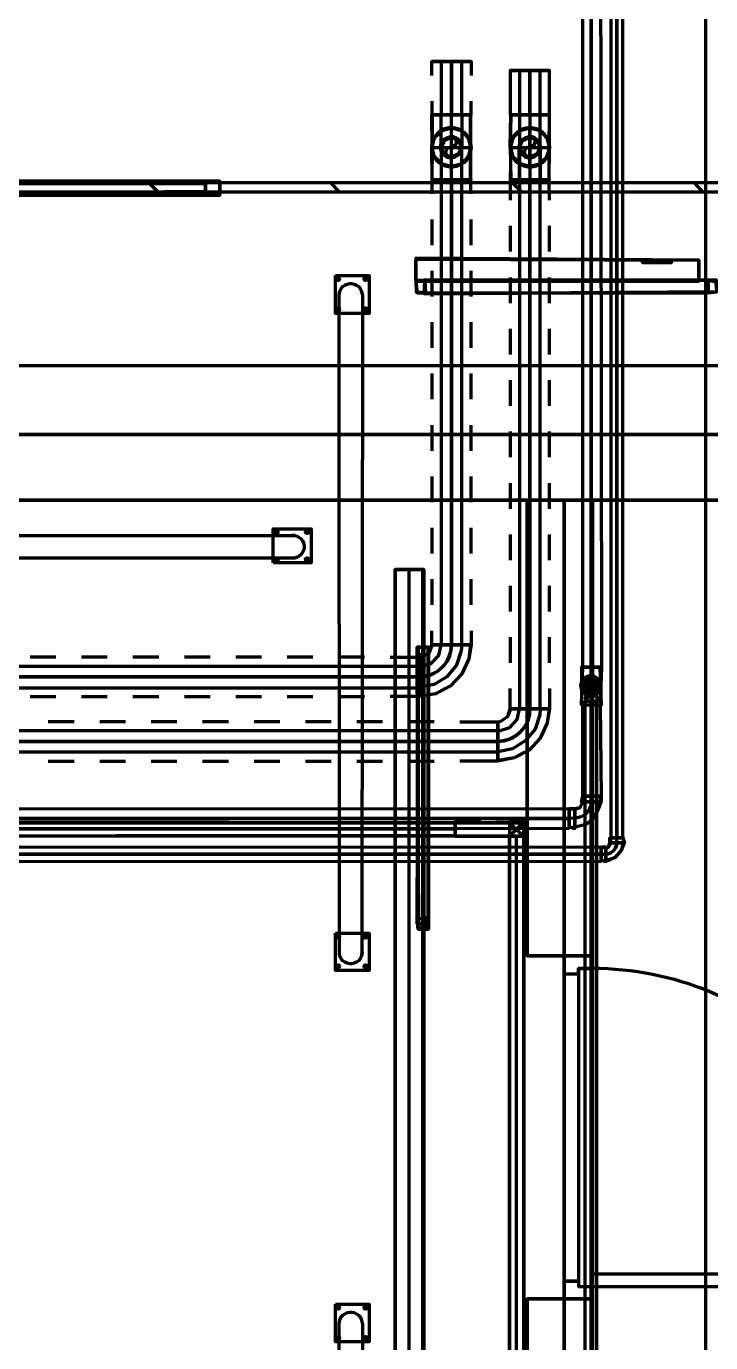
# Model space of a CAD drawing. Extents: x 0 to 1153, y 0 to 816.
# Drawn here: x 851.59 to 867.08, y 612.53 to 642.34 of the extents above; entities that cross this region are included whole.
import ezdxf

# ---------------------------------------------------------------- set-up
doc = ezdxf.new("R2010")
doc.units = 0
doc.header["$MEASUREMENT"] = 0
for name, color, linetype in [('Arch', 7, 'Continuous'), ('Hatch', 7, 'Continuous'), ('PIPE', 7, 'Continuous')]:
    doc.layers.add(name, color=color, linetype=linetype)

msp = doc.modelspace()

# ---------------------------------------------------------------- linework, layer by layer
at = {"layer": 'Arch', "color": 11, "linetype": 'Continuous', "lineweight": 211}
for p, q in [((866.966, 361.77), (866.966, 717.391)), ((854.562, 638.588), (854.361, 638.789)), ((858.679, 638.588), (858.478, 638.789)), ((862.796, 638.588), (862.595, 638.789)), ((866.902, 638.588), (866.712, 638.789)), ((917.988, 634.651), (110.871, 634.651))]:
    msp.add_line(p, q, dxfattribs=at)
for points in [[(830.104, 638.831), (855.969, 638.831), (830.104, 638.831), (830.104, 638.514), (855.969, 638.514), (855.969, 638.831), (855.969, 638.514), (830.104, 638.514)], [(830.421, 638.831), (830.421, 638.514), (855.641, 638.514), (855.641, 638.831)], [(870.49, 638.588), (870.49, 383.254), (870.68, 383.254), (870.68, 638.789), (870.49, 638.789), (916.982, 638.789), (870.49, 638.789), (870.49, 584.528), (916.982, 584.528), (870.49, 584.528), (870.49, 638.789), (681.905, 638.789), (681.905, 638.588)], [(858.584, 636.693), (859.345, 636.693), (859.345, 635.836), (858.584, 635.836)], [(858.668, 636.246), (858.673, 636.302), (858.688, 636.354), (858.715, 636.402), (858.751, 636.444), (858.795, 636.477), (858.846, 636.5), (858.9, 636.512), (858.955, 636.512), (859.009, 636.5), (859.059, 636.477), (859.104, 636.444), (859.14, 636.402), (859.167, 636.354), (859.182, 636.302), (859.187, 636.26), (859.197, 636.259), (859.182, 621.316), (859.167, 621.263), (859.14, 621.215), (859.104, 621.174), (859.059, 621.14), (859.009, 621.117), (858.955, 621.106), (858.9, 621.106), (858.846, 621.117), (858.795, 621.14), (858.751, 621.174), (858.715, 621.215), (858.688, 621.263), (858.673, 621.316), (858.679, 621.358)], [(915.596, 631.603), (915.829, 631.603), (915.829, 633.095), (915.596, 633.095), (915.596, 631.603), (915.596, 633.095), (681.905, 633.095), (681.905, 631.603), (681.905, 633.095), (915.829, 633.095), (915.829, 631.603), (681.905, 631.603)], [(857.176, 630.185), (857.176, 630.957), (858.033, 630.957), (858.033, 630.185)], [(857.607, 630.809), (857.663, 630.805)], [(858.584, 621.803), (859.345, 621.803), (859.345, 620.956), (858.584, 620.956)], [(859.187, 621.372), (859.182, 621.316)], [(862.923, 597.419), (862.923, 613.516), (862.923, 597.419), (864.404, 597.419)], [(858.584, 613.399), (859.345, 613.399), (859.345, 612.542), (858.584, 612.542)]]:
    msp.add_lwpolyline(points, close=True, dxfattribs=at)
for points in [[(850.953, 638.778), (855.641, 638.778), (855.641, 638.831), (830.421, 638.831)], [(830.421, 638.514), (855.641, 638.556), (855.641, 638.831), (855.641, 638.778), (850.953, 638.778)], [(850.953, 638.778), (855.641, 638.778), (855.641, 638.556), (855.641, 638.831), (855.641, 638.778), (855.641, 638.556), (855.641, 638.831), (855.641, 638.778), (850.953, 638.778)], [(850.953, 638.778), (855.641, 638.778), (855.641, 638.556), (855.641, 638.831), (855.641, 638.778), (855.641, 638.556), (855.641, 638.831), (855.641, 638.778), (850.953, 638.778)], [(850.953, 638.778), (855.641, 638.778), (855.641, 638.556), (855.641, 638.831), (855.641, 638.778), (855.641, 638.556), (855.641, 638.831), (855.641, 638.778), (850.953, 638.778)], [(850.953, 638.778), (855.641, 638.778), (855.641, 638.556), (855.641, 638.831), (855.641, 638.778), (855.641, 638.556), (855.641, 638.831), (855.641, 638.778), (850.953, 638.778)], [(850.953, 638.778), (855.641, 638.778), (855.641, 638.556), (855.641, 638.831), (855.641, 638.778), (855.641, 638.556), (855.641, 638.831), (855.641, 638.778), (850.953, 638.778)], [(850.953, 638.778), (855.641, 638.778), (855.641, 638.556), (855.641, 638.831), (855.641, 638.778), (855.641, 638.556), (855.641, 638.831), (855.641, 638.778), (850.953, 638.778)], [(850.953, 638.778), (855.641, 638.778), (855.641, 638.556), (855.641, 638.831), (855.641, 638.778), (855.641, 638.556), (855.641, 638.831), (855.641, 638.778), (850.953, 638.778)], [(850.953, 638.778), (855.641, 638.778), (855.641, 638.556), (855.641, 638.831), (855.641, 638.778), (855.641, 638.556), (855.641, 638.831), (855.641, 638.778), (850.953, 638.778)], [(850.953, 638.778), (855.641, 638.778), (855.641, 638.556), (855.641, 638.831), (855.641, 638.778), (855.641, 638.556), (855.641, 638.831), (855.641, 638.778), (850.953, 638.778)], [(850.953, 638.778), (855.641, 638.778), (855.641, 638.556), (855.641, 638.831), (855.641, 638.778), (855.641, 638.556), (855.641, 638.831), (855.641, 638.778), (850.953, 638.778)], [(850.953, 638.778), (855.641, 638.778), (855.641, 638.556), (855.641, 638.831), (855.641, 638.778), (855.641, 638.556), (855.641, 638.831), (855.641, 638.778), (850.953, 638.778)], [(850.953, 638.778), (855.641, 638.778), (855.641, 638.556), (855.641, 638.831), (855.641, 638.778), (855.641, 638.556), (855.641, 638.831), (855.641, 638.778), (850.953, 638.778)], [(850.953, 638.778), (855.641, 638.778), (855.641, 638.556), (855.641, 638.831), (855.641, 638.778), (855.641, 638.556), (855.641, 638.831), (855.641, 638.778), (850.953, 638.778)], [(850.953, 638.778), (855.641, 638.778), (855.641, 638.556), (855.641, 638.831), (855.641, 638.778), (855.641, 638.556), (855.641, 638.831), (855.641, 638.778), (850.953, 638.778)], [(850.953, 638.778), (855.641, 638.778), (855.641, 638.556), (855.641, 638.831), (855.641, 638.778), (855.641, 638.556), (855.641, 638.831), (855.641, 638.778), (850.953, 638.778)], [(850.953, 638.778), (855.641, 638.778), (855.641, 638.556), (855.641, 638.831), (855.641, 638.778), (855.641, 638.556), (855.641, 638.831), (855.641, 638.778), (855.641, 638.556), (855.641, 638.831), (855.641, 638.556), (855.641, 638.778), (850.953, 638.778)], [(850.953, 638.831), (855.641, 638.831), (850.953, 638.831), (855.641, 638.831), (850.953, 638.831), (855.641, 638.831), (850.953, 638.831), (855.641, 638.831), (850.953, 638.831), (855.641, 638.831), (850.953, 638.831), (855.641, 638.831), (850.953, 638.831), (855.641, 638.831), (850.953, 638.831), (855.641, 638.831), (850.953, 638.831), (855.641, 638.831), (850.953, 638.831), (855.641, 638.831), (850.953, 638.831), (855.641, 638.831), (850.953, 638.831), (855.641, 638.831), (850.953, 638.831), (855.641, 638.831), (850.953, 638.831), (855.641, 638.831), (850.953, 638.831), (855.641, 638.831), (850.953, 638.831), (855.641, 638.831), (850.953, 638.831), (855.641, 638.831), (850.953, 638.831)], [(850.953, 638.556), (855.641, 638.598), (850.953, 638.556), (855.641, 638.598), (850.953, 638.556), (855.641, 638.598), (850.953, 638.556), (855.641, 638.598), (850.953, 638.556), (855.641, 638.598), (850.953, 638.556), (855.641, 638.598), (850.953, 638.556), (855.641, 638.598), (850.953, 638.556), (855.641, 638.598), (850.953, 638.556), (855.641, 638.598), (850.953, 638.556), (855.641, 638.598), (850.953, 638.556), (855.641, 638.598), (850.953, 638.556), (855.641, 638.598), (850.953, 638.556), (855.641, 638.598), (850.953, 638.556), (855.641, 638.598), (850.953, 638.556), (855.641, 638.598), (850.953, 638.556), (855.641, 638.598), (850.953, 638.556), (855.641, 638.598), (850.953, 638.556), (855.641, 638.598), (850.953, 638.556), (855.641, 638.598), (850.953, 638.556), (855.641, 638.598), (850.953, 638.556), (855.641, 638.598), (850.953, 638.556), (855.641, 638.598), (850.953, 638.556), (855.641, 638.598), (850.953, 638.556), (855.641, 638.598), (850.953, 638.556), (855.641, 638.598), (850.953, 638.556), (855.641, 638.598), (850.953, 638.556), (855.641, 638.598), (850.953, 638.556), (855.641, 638.598), (850.953, 638.556), (855.641, 638.598), (850.953, 638.556), (855.641, 638.598), (850.953, 638.556), (855.641, 638.598), (850.953, 638.556), (855.641, 638.598), (850.953, 638.556), (855.641, 638.598), (850.953, 638.556), (855.641, 638.598), (850.953, 638.556)], [(914.337, 611.272), (864.404, 611.272), (864.404, 631.603), (862.923, 631.603), (864.404, 631.603), (863.759, 631.603), (863.759, 584.983), (863.759, 631.603), (864.404, 631.603), (864.404, 621.284), (862.923, 621.284), (864.404, 621.284), (864.404, 631.603), (864.404, 611.272), (864.404, 613.516), (862.923, 613.516), (864.404, 613.516), (864.404, 611.272), (914.337, 611.272)], [(862.923, 621.284), (862.923, 631.603), (862.923, 621.284)], [(915.829, 631.603), (864.404, 631.603), (915.829, 631.603)], [(914.337, 611.272), (864.404, 611.272), (864.404, 631.603), (864.404, 584.983), (864.404, 584.782), (870.49, 584.782)], [(842.687, 630.805), (857.663, 630.805), (857.715, 630.789), (857.763, 630.762), (857.805, 630.726), (857.838, 630.682), (857.861, 630.631), (857.873, 630.577), (857.873, 630.522), (857.861, 630.469), (857.838, 630.418), (857.805, 630.373), (857.763, 630.337), (857.715, 630.311), (857.663, 630.295), (857.631, 630.29), (842.743, 630.291)], [(871.336, 614.077), (864.404, 614.077), (864.404, 613.802), (871.336, 613.802)], [(864.087, 613.918), (864.087, 613.918), (864.087, 613.918)], [(863.759, 613.516), (863.759, 613.516), (863.759, 613.516)], [(858.679, 598.064), (858.668, 612.952), (858.673, 613.008), (858.688, 613.06), (858.715, 613.108), (858.751, 613.15), (858.795, 613.183), (858.846, 613.206), (858.9, 613.218), (858.955, 613.218), (859.009, 613.206), (859.059, 613.183), (859.104, 613.15), (859.14, 613.108), (859.167, 613.06), (859.182, 613.008), (859.187, 612.966), (859.197, 612.966), (859.182, 598.033)]]:
    msp.add_lwpolyline(points, dxfattribs=at)
msp.add_lwpolyline([(871.336, 614.077, 0.414218), (864.404, 620.998), (864.087, 620.998), (864.087, 613.802), (864.404, 613.802), (864.404, 613.516), (864.404, 621.284), (863.759, 621.284), (863.759, 620.882), (864.087, 620.882), (864.087, 620.998), (864.404, 620.998), (864.404, 621.284), (863.759, 621.284), (863.759, 613.516), (864.404, 613.516), (863.759, 613.516), (863.759, 613.918), (863.759, 620.882), (864.087, 620.882), (864.087, 613.918), (863.759, 613.918), (864.087, 613.918), (864.087, 613.802), (864.404, 613.802), (864.404, 620.998)], format="xyb", dxfattribs=at)
for centre, radius in [((858.642, 636.614), 0.0371), ((859.266, 636.614), 0.0371), ((858.642, 635.926), 0.0371), ((859.266, 635.926), 0.0371), ((857.255, 630.888), 0.037), ((857.943, 630.888), 0.0371), ((857.255, 630.264), 0.037), ((857.943, 630.264), 0.0371), ((858.642, 621.723), 0.0371), ((859.266, 621.723), 0.0371), ((858.642, 621.046), 0.0371), ((859.266, 621.046), 0.0371), ((858.642, 613.32), 0.0371), ((859.266, 613.32), 0.0371), ((858.642, 612.632), 0.0371), ((859.266, 612.632), 0.0371)]:
    msp.add_circle(centre, radius, dxfattribs=at)
for p in [(864.087, 613.918), (863.759, 613.516)]:
    msp.add_point(p, dxfattribs=at)
at = {"layer": 'Hatch', "color": 3, "linetype": 'Continuous', "lineweight": 211}
for p, q in [((866.024, 637.043), (866.024, 636.99)), ((860.605, 636.312), (860.594, 636.302)), ((860.457, 628.28), (860.467, 628.28))]:
    msp.add_line(p, q, dxfattribs=at)
at = {"layer": 'Hatch', "color": 5, "linetype": 'Continuous', "lineweight": 211}
for p, q in [((860.256, 396.007), (860.256, 630.036)), ((861.293, 624.152), (845.947, 624.152)), ((862.679, 430.932), (862.679, 623.993))]:
    msp.add_line(p, q, dxfattribs=at)
at = {"layer": 'Hatch', "color": 3, "linetype": 'Continuous', "lineweight": 211}
for points in [[(866.807, 637.043), (866.807, 636.566), (866.807, 637.043), (866.807, 636.566), (866.807, 637.043), (860.404, 637.064), (866.807, 637.043), (860.404, 637.085), (860.404, 636.566), (860.436, 636.302), (866.997, 636.302), (867.029, 636.577), (860.404, 636.566), (866.807, 636.566), (860.404, 636.566), (866.807, 636.587)], [(860.404, 637.043), (860.404, 636.587), (860.404, 637.043), (860.404, 636.587), (860.605, 636.598), (860.626, 636.302), (860.414, 636.312), (860.594, 636.302), (860.605, 636.566), (860.404, 636.587), (860.414, 636.312), (860.414, 636.312)], [(865.537, 637.043), (865.537, 636.99), (865.537, 637.043)], [(860.425, 636.577), (860.414, 636.556), (860.425, 636.566)], [(867.018, 636.302), (867.22, 636.323), (867.22, 636.577), (860.594, 636.598), (867.198, 636.598), (867.018, 636.577), (867.018, 636.302), (867.22, 636.323), (860.594, 636.281), (867.22, 636.323), (867.198, 636.545), (867.018, 636.577), (867.008, 636.556)], [(860.605, 628.105), (860.512, 628.09), (860.605, 628.105), (860.561, 628.152), (860.512, 628.09), (860.605, 628.105), (860.512, 628.09), (860.512, 628.09)], [(860.668, 621.924), (860.45, 621.914), (860.668, 621.924), (860.45, 621.914), (860.668, 621.924), (860.45, 621.914), (860.467, 622.131), (860.679, 622.109), (860.668, 621.924), (860.668, 622.152), (860.436, 622.109), (860.45, 621.914), (860.45, 621.914)], [(860.467, 622.014), (860.69, 622.014), (860.436, 622.014), (860.69, 622.014)]]:
    msp.add_lwpolyline(points, dxfattribs=at)
for points in [[(866.193, 636.99), (865.537, 636.99), (866.193, 636.99), (866.193, 637.043), (865.537, 637.043), (866.193, 637.043)], [(860.679, 628.28), (860.467, 628.28), (860.69, 628.28), (860.467, 628.28), (860.436, 628.28), (860.679, 628.28), (860.467, 628.28), (860.69, 628.28), (860.436, 628.28), (860.679, 628.28), (860.679, 622.014), (860.69, 628.28), (860.69, 622.014), (860.457, 622.014), (860.457, 628.28), (860.436, 622.014), (860.457, 628.28), (860.457, 621.887), (860.436, 628.28), (860.467, 621.887), (860.679, 621.887), (860.679, 628.28), (860.69, 621.887)], [(860.446, 622.115), (860.457, 622.13), (860.461, 622.131), (860.425, 622.115), (860.432, 622.137), (860.462, 622.152)], [(860.653, 622.131), (860.668, 622.119), (860.668, 622.116), (860.653, 622.152), (860.674, 622.145), (860.69, 622.115)]]:
    msp.add_lwpolyline(points, close=True, dxfattribs=at)
at = {"layer": 'Hatch', "color": 5, "linetype": 'Continuous', "lineweight": 211}
for points in [[(860.584, 396.007), (860.584, 630.036), (859.938, 630.036), (860.563, 630.036), (859.938, 630.036), (860.584, 630.036), (860.584, 396.007)], [(860.563, 396.007), (860.563, 630.036), (860.563, 396.007)], [(862.849, 430.932), (862.849, 623.993), (862.52, 623.993), (861.293, 623.993), (861.293, 624.3), (845.947, 624.3), (861.293, 624.3), (845.947, 624.321), (861.293, 624.3), (861.293, 623.993), (845.947, 623.993), (861.293, 624.014), (845.947, 623.993)], [(845.947, 624.014), (861.293, 623.993), (861.293, 624.3), (861.293, 624.014), (861.875, 623.993), (862.52, 623.993), (862.849, 623.993), (861.875, 623.993), (861.293, 623.993), (862.849, 623.993), (862.849, 624.321), (861.875, 624.3), (862.52, 624.3), (862.849, 623.993), (862.52, 623.993)], [(862.52, 624.3), (861.293, 624.3), (862.827, 624.3), (862.52, 624.3), (862.827, 624.3), (862.849, 623.993), (862.52, 623.993), (862.849, 623.993), (862.849, 624.321), (862.52, 624.3), (862.52, 623.993), (862.52, 430.932), (862.52, 623.993), (862.542, 430.932), (862.52, 623.993), (862.849, 624.321), (862.849, 623.993), (862.827, 430.932), (862.849, 623.993), (862.849, 430.932)], [(861.875, 624.3), (861.293, 624.321), (861.875, 624.321)], [(862.849, 624.321), (862.849, 624.321), (862.849, 624.321)], [(862.827, 624.014), (862.827, 624.014), (862.827, 624.014)]]:
    msp.add_lwpolyline(points, dxfattribs=at)
msp.add_lwpolyline([(859.938, 396.007), (859.938, 630.036), (859.938, 396.007), (859.938, 630.036), (859.938, 396.007), (860.563, 396.007), (859.938, 396.007), (860.584, 396.007)], close=True, dxfattribs=at)
for p in [(862.52, 624.3), (862.849, 624.321), (862.52, 623.993), (862.827, 624.014)]:
    msp.add_point(p, dxfattribs=at)
at = {"layer": 'PIPE', "color": 152, "linetype": 'Continuous', "lineweight": 211}
for p, q in [((861.653, 641.541), (860.764, 641.541)), ((860.764, 637.963), (860.764, 637.381)), ((861.653, 637.381), (861.653, 637.963)), ((860.764, 636.799), (860.764, 636.217)), ((861.653, 636.217), (861.653, 636.799)), ((860.764, 635.635), (860.764, 635.053)), ((861.653, 635.053), (861.653, 635.635)), ((860.764, 634.471), (860.764, 633.889)), ((861.653, 633.889), (861.653, 634.471)), ((860.764, 633.307), (860.764, 632.725)), ((861.653, 632.725), (861.653, 633.307)), ((860.764, 632.143), (860.764, 631.56)), ((861.653, 631.56), (861.653, 632.143)), ((860.764, 630.978), (860.764, 630.396)), ((861.653, 630.396), (861.653, 630.978)), ((860.764, 629.814), (860.764, 629.232)), ((861.653, 629.232), (861.653, 629.814)), ((852.255, 628.047), (851.673, 628.047)), ((853.419, 628.047), (852.837, 628.047)), ((854.583, 628.047), (854.001, 628.047)), ((855.747, 628.047), (855.165, 628.047)), ((856.911, 628.047), (856.329, 628.047)), ((858.075, 628.047), (857.493, 628.047)), ((859.24, 628.047), (858.658, 628.047)), ((851.673, 627.158), (852.255, 627.158)), ((852.837, 627.158), (853.419, 627.158)), ((854.001, 627.158), (854.583, 627.158)), ((855.165, 627.158), (855.747, 627.158)), ((856.329, 627.158), (856.911, 627.158)), ((857.493, 627.158), (858.075, 627.158)), ((858.658, 627.158), (859.24, 627.158))]:
    msp.add_line(p, q, dxfattribs=at)
at = {"layer": 'PIPE', "color": 142, "linetype": 'Continuous', "lineweight": 211}
for p, q in [((860.975, 640.334), (861.441, 640.334)), ((861.441, 638.863), (860.975, 638.863))]:
    msp.add_line(p, q, dxfattribs=at)
at = {"layer": 'PIPE', "color": 161, "linetype": 'Continuous', "lineweight": 211}
for p, q in [((862.753, 640.334), (863.219, 640.334)), ((863.219, 638.863), (862.753, 638.863))]:
    msp.add_line(p, q, dxfattribs=at)
at = {"layer": 'PIPE', "color": 162, "linetype": 'Continuous', "lineweight": 211}
for p, q in [((861.208, 639.18), (861.208, 640.016)), ((860.785, 639.593), (861.631, 639.593))]:
    msp.add_line(p, q, dxfattribs=at)
at = {"layer": 'PIPE', "color": 181, "linetype": 'Continuous', "lineweight": 211}
for p, q in [((862.986, 639.18), (862.986, 640.016)), ((862.563, 639.593), (863.409, 639.593))]:
    msp.add_line(p, q, dxfattribs=at)
at = {"layer": 'PIPE', "color": 171, "linetype": 'Continuous', "lineweight": 211}
for p, q in [((862.542, 637.815), (862.542, 637.233)), ((863.431, 637.233), (863.431, 637.815)), ((862.542, 636.651), (862.542, 636.069)), ((863.431, 636.069), (863.431, 636.651)), ((862.542, 635.487), (862.542, 634.905)), ((863.431, 634.905), (863.431, 635.487)), ((862.542, 634.323), (862.542, 633.741)), ((863.431, 633.741), (863.431, 634.323)), ((862.542, 633.159), (862.542, 632.576)), ((863.431, 632.576), (863.431, 633.159)), ((862.542, 631.994), (862.542, 631.412)), ((863.431, 631.412), (863.431, 631.994)), ((862.542, 630.83), (862.542, 630.248)), ((863.431, 630.248), (863.431, 630.83)), ((862.542, 629.666), (862.542, 629.084)), ((863.431, 629.084), (863.431, 629.666)), ((862.542, 628.502), (862.542, 627.92)), ((863.431, 627.92), (863.431, 628.502)), ((852.667, 626.586), (852.085, 626.586)), ((853.832, 626.586), (853.249, 626.586)), ((854.996, 626.586), (854.414, 626.586)), ((856.16, 626.586), (855.578, 626.586)), ((857.324, 626.586), (856.742, 626.586)), ((858.488, 626.586), (857.906, 626.586)), ((859.652, 626.586), (859.07, 626.586)), ((860.817, 626.586), (860.234, 626.586)), ((852.085, 625.697), (852.667, 625.697)), ((853.249, 625.697), (853.832, 625.697)), ((854.414, 625.697), (854.996, 625.697)), ((855.578, 625.697), (856.16, 625.697)), ((856.742, 625.697), (857.324, 625.697)), ((857.906, 625.697), (858.488, 625.697)), ((859.07, 625.697), (859.652, 625.697)), ((860.234, 625.697), (860.817, 625.697))]:
    msp.add_line(p, q, dxfattribs=at)
at = {"layer": 'PIPE', "color": 3, "linetype": 'Continuous', "lineweight": 211}
for p, q in [((864.182, 627.825), (864.574, 627.825)), ((864.373, 624.903), (864.373, 627.825)), ((864.182, 626.967), (864.574, 626.967)), ((864.267, 627.052), (864.489, 627.052)), ((864.371, 624.751), (864.373, 624.782))]:
    msp.add_line(p, q, dxfattribs=at)
for points in [[(864.182, 624.903), (864.595, 624.903), (864.182, 624.903), (864.595, 624.903), (864.182, 624.903), (864.595, 624.903), (864.182, 624.903), (864.15, 624.777), (864.182, 624.903), (864.182, 626.967), (864.605, 626.967), (864.574, 627.825), (864.15, 627.825), (864.15, 626.967), (864.182, 627.825), (864.182, 650.706), (864.574, 650.706), (864.605, 627.825), (864.574, 626.967), (864.595, 624.903), (864.595, 624.777), (864.574, 624.903)], [(864.373, 650.706), (864.373, 627.825), (864.373, 650.706)], [(864.817, 650.706), (865.092, 650.706), (864.817, 650.706), (864.817, 623.962), (865.092, 623.962), (865.124, 623.845), (865.092, 623.962), (865.092, 650.706)], [(864.955, 650.706), (864.955, 623.962), (864.955, 650.706)], [(861.203, 639.826), (861.258, 639.819), (861.307, 639.801), (861.351, 639.771), (861.386, 639.733), (861.413, 639.687), (861.427, 639.635), (861.427, 639.562), (861.413, 639.51), (861.386, 639.464), (861.351, 639.426), (861.307, 639.396), (861.258, 639.378), (861.166, 639.374), (861.114, 639.389), (861.068, 639.415), (861.03, 639.45), (861.001, 639.494), (860.982, 639.544), (860.975, 639.598), (860.982, 639.653), (861.001, 639.703), (861.03, 639.747), (861.083, 639.792), (861.148, 639.819), (861.203, 639.826), (861.148, 639.819), (861.083, 639.792), (861.03, 639.747), (860.993, 639.687), (860.975, 639.625), (860.975, 638.863), (861.441, 638.863), (861.441, 639.593), (861.377, 639.752), (861.203, 639.826), (861.258, 639.819), (861.049, 639.762), (860.975, 639.593), (861.039, 639.445), (861.203, 639.371), (861.367, 639.424), (861.43, 639.598), (861.424, 639.544), (861.405, 639.494), (861.376, 639.45), (861.337, 639.415), (861.291, 639.389), (861.24, 639.374), (861.166, 639.374), (861.114, 639.389), (861.068, 639.415), (861.03, 639.45), (861.001, 639.494), (860.982, 639.544), (860.975, 639.598), (860.982, 639.653), (861.001, 639.703), (861.03, 639.747), (861.068, 639.782), (861.114, 639.808), (861.203, 639.826), (861.258, 639.819), (861.323, 639.792), (861.364, 639.759), (861.396, 639.718), (861.419, 639.67), (861.43, 639.617), (861.377, 639.752), (861.203, 639.826), (861.049, 639.762), (860.975, 639.625), (860.975, 638.863), (861.441, 638.863), (860.975, 638.863), (861.441, 638.863), (861.441, 639.593), (861.367, 639.424), (861.208, 639.36), (861.039, 639.445), (860.975, 639.598), (860.982, 639.653), (861.001, 639.703), (861.03, 639.747), (861.068, 639.782), (861.114, 639.808), (861.203, 639.826), (861.258, 639.819), (861.323, 639.792), (861.364, 639.759), (861.396, 639.718), (861.419, 639.67), (861.43, 639.617), (861.427, 639.562), (861.413, 639.51), (861.386, 639.464), (861.351, 639.426), (861.307, 639.396), (861.258, 639.378), (861.203, 639.371), (861.148, 639.378), (861.083, 639.405), (861.03, 639.45), (860.993, 639.51), (860.978, 639.562), (860.993, 639.51), (861.03, 639.45), (861.083, 639.405), (861.148, 639.378), (861.203, 639.371), (861.258, 639.378), (861.323, 639.405), (861.386, 639.464), (861.419, 639.527), (861.441, 639.593), (861.377, 639.445), (861.208, 639.36), (861.049, 639.424), (860.975, 639.572), (860.975, 640.334), (861.441, 640.334), (861.441, 639.593), (861.367, 639.762), (861.203, 639.826), (861.039, 639.752), (860.975, 639.598), (860.982, 639.653), (861.001, 639.703), (861.03, 639.747), (861.068, 639.782), (861.114, 639.808), (861.203, 639.826), (861.258, 639.819), (861.337, 639.782), (861.376, 639.747), (861.405, 639.703), (861.424, 639.653), (861.43, 639.598), (861.424, 639.544), (861.405, 639.494), (861.376, 639.45), (861.337, 639.415), (861.291, 639.389), (861.24, 639.374), (861.184, 639.372), (861.131, 639.383), (861.083, 639.405), (861.042, 639.438), (861.009, 639.479), (860.987, 639.527), (860.976, 639.58), (860.975, 640.334), (861.441, 640.334), (860.975, 640.334), (861.441, 640.334), (861.441, 639.593), (861.424, 639.653), (861.396, 639.718), (861.337, 639.782), (861.258, 639.819), (861.367, 639.762), (861.43, 639.598), (861.377, 639.445), (861.203, 639.371), (861.049, 639.424), (860.975, 639.593), (861.039, 639.752), (861.203, 639.826), (861.258, 639.819), (861.307, 639.801), (861.351, 639.771), (861.386, 639.733), (861.413, 639.687), (861.427, 639.635), (861.427, 639.562), (861.413, 639.51), (861.386, 639.464), (861.351, 639.426), (861.307, 639.396), (861.258, 639.378), (861.166, 639.374), (861.114, 639.389), (861.068, 639.415), (861.03, 639.45), (861.001, 639.494), (860.982, 639.544), (860.975, 639.598), (860.982, 639.653), (861.001, 639.703), (861.03, 639.747), (861.083, 639.792), (861.148, 639.819), (861.203, 639.826), (861.148, 639.819), (861.083, 639.792), (861.03, 639.747), (860.993, 639.687), (860.975, 639.625), (860.975, 638.863), (861.441, 638.863), (861.441, 639.593), (861.377, 639.752), (861.203, 639.826), (861.258, 639.819), (861.049, 639.762), (860.975, 639.593), (861.039, 639.445), (861.203, 639.371), (861.367, 639.424), (861.43, 639.598), (861.424, 639.544), (861.405, 639.494), (861.376, 639.45), (861.337, 639.415), (861.291, 639.389), (861.24, 639.374), (861.166, 639.374), (861.114, 639.389), (861.068, 639.415), (861.03, 639.45), (861.001, 639.494), (860.982, 639.544), (860.975, 639.598), (860.982, 639.653), (861.001, 639.703), (861.03, 639.747), (861.068, 639.782), (861.114, 639.808), (861.203, 639.826), (861.258, 639.819), (861.323, 639.792), (861.364, 639.759), (861.396, 639.718), (861.419, 639.67), (861.43, 639.617), (861.377, 639.752), (861.203, 639.826), (861.049, 639.762), (860.975, 639.625), (860.975, 638.863), (861.441, 638.863), (861.441, 639.593), (861.367, 639.424), (861.208, 639.36), (861.039, 639.445), (860.975, 639.598), (860.982, 639.653), (861.001, 639.703), (861.03, 639.747), (861.068, 639.782), (861.114, 639.808), (861.203, 639.826), (861.258, 639.819), (861.323, 639.792), (861.364, 639.759), (861.396, 639.718), (861.419, 639.67), (861.43, 639.617), (861.427, 639.562), (861.413, 639.51), (861.386, 639.464), (861.351, 639.426), (861.307, 639.396), (861.258, 639.378), (861.203, 639.371), (861.148, 639.378), (861.083, 639.405), (861.03, 639.45), (860.993, 639.51), (860.978, 639.562), (860.993, 639.51), (861.03, 639.45), (861.083, 639.405), (861.148, 639.378), (861.203, 639.371), (861.258, 639.378), (861.323, 639.405), (861.386, 639.464), (861.419, 639.527), (861.441, 639.593), (861.377, 639.445), (861.208, 639.36), (861.049, 639.424), (860.975, 639.572), (860.975, 640.334), (861.441, 640.334), (861.441, 639.593), (861.367, 639.762), (861.203, 639.826), (861.039, 639.752), (860.975, 639.598), (860.982, 639.653), (861.001, 639.703), (861.03, 639.747), (861.068, 639.782), (861.114, 639.808), (861.203, 639.826), (861.258, 639.819), (861.323, 639.792), (861.364, 639.759), (861.396, 639.718), (861.419, 639.67), (861.43, 639.617), (861.427, 639.562), (861.413, 639.51), (861.386, 639.464), (861.351, 639.426), (861.307, 639.396), (861.258, 639.378), (861.203, 639.371), (861.148, 639.378), (861.083, 639.405), (861.03, 639.45), (860.993, 639.51), (860.978, 639.562), (860.993, 639.51), (861.03, 639.45), (861.083, 639.405), (861.148, 639.378), (861.203, 639.371), (861.258, 639.378), (861.323, 639.405), (861.386, 639.464), (861.419, 639.527), (861.441, 639.593), (861.377, 639.445), (861.208, 639.36), (861.049, 639.424), (860.975, 639.572), (860.975, 640.334), (861.441, 640.334), (861.441, 639.593), (861.367, 639.762), (861.203, 639.826), (861.039, 639.752), (860.965, 639.598), (860.972, 639.656), (860.991, 639.708), (861.022, 639.753), (861.062, 639.791), (861.11, 639.818), (861.203, 639.826), (861.258, 639.819), (861.328, 639.801), (861.371, 639.767), (861.312, 639.81), (861.258, 639.819), (861.203, 639.826), (861.258, 639.819), (861.323, 639.735), (861.318, 639.676), (861.289, 639.629), (861.193, 639.603), (861.311, 639.659), (861.325, 639.715), (861.371, 639.767), (861.405, 639.724), (861.429, 639.674), (861.44, 639.618), (861.438, 639.56), (861.422, 639.506), (861.395, 639.458), (861.358, 639.418), (861.312, 639.387), (861.26, 639.367), (861.203, 639.36), (861.146, 639.367), (861.093, 639.387), (861.035, 639.43), (860.991, 639.489), (860.972, 639.541), (860.965, 639.598), (860.972, 639.541), (860.991, 639.489), (861.035, 639.43), (861.093, 639.387), (861.146, 639.367), (861.203, 639.36), (861.147, 639.374), (861.105, 639.41), (861.083, 639.462), (861.087, 639.52), (861.117, 639.568), (861.164, 639.598), (861.193, 639.603)], [(861.441, 640.334), (860.975, 640.334), (861.441, 640.334)], [(862.753, 640.334), (863.219, 640.334), (862.753, 640.334)], [(861.43, 639.598), (861.427, 639.562), (861.43, 639.58)], [(861.203, 639.371), (861.166, 639.374), (861.184, 639.372)], [(861.441, 638.863), (860.975, 638.863), (861.441, 638.863)], [(863.219, 638.863), (862.753, 638.863), (863.219, 638.863)], [(861.642, 628.332), (861.6, 628.015), (861.441, 627.676), (861.187, 627.401), (860.848, 627.221), (860.478, 627.158)], [(860.478, 628.036), (860.552, 628.047), (860.711, 628.153), (860.774, 628.332)], [(864.367, 627.507), (864.418, 627.495), (864.477, 627.414), (864.473, 627.361), (864.446, 627.317), (864.402, 627.29), (864.349, 627.286), (864.302, 627.306), (864.265, 627.353), (864.256, 627.405), (864.278, 627.461), (864.367, 627.507), (864.278, 627.461), (864.256, 627.405), (864.265, 627.353), (864.316, 627.297), (864.367, 627.253), (864.312, 627.264), (864.266, 627.295), (864.236, 627.34), (864.224, 627.396), (864.236, 627.451), (864.266, 627.497), (864.312, 627.562), (864.367, 627.507), (864.476, 627.489), (864.506, 627.43), (864.508, 627.373), (864.489, 627.321), (864.452, 627.281), (864.402, 627.257), (864.489, 627.321), (864.508, 627.373), (864.506, 627.43), (864.476, 627.489), (864.367, 627.507), (864.418, 627.495), (864.499, 627.451), (864.51, 627.396), (864.499, 627.34), (864.468, 627.295), (864.423, 627.264), (864.367, 627.253), (864.312, 627.264), (864.266, 627.295), (864.236, 627.34), (864.224, 627.396), (864.236, 627.451), (864.266, 627.497), (864.312, 627.562), (864.367, 627.507), (864.468, 627.454), (864.489, 627.391), (864.436, 627.295), (864.373, 627.285), (864.277, 627.338), (864.267, 627.391), (864.367, 627.507), (864.418, 627.495), (864.477, 627.414), (864.473, 627.361), (864.446, 627.317), (864.402, 627.29), (864.349, 627.286), (864.302, 627.306), (864.265, 627.353), (864.256, 627.405), (864.278, 627.461), (864.367, 627.507), (864.278, 627.461), (864.256, 627.405), (864.265, 627.353), (864.316, 627.297), (864.367, 627.253), (864.312, 627.264), (864.266, 627.295), (864.236, 627.34), (864.224, 627.396), (864.236, 627.451), (864.266, 627.497), (864.312, 627.562), (864.367, 627.507), (864.476, 627.489), (864.506, 627.43), (864.508, 627.373), (864.489, 627.321), (864.452, 627.281), (864.402, 627.257), (864.489, 627.321), (864.508, 627.373), (864.506, 627.43), (864.476, 627.489), (864.367, 627.507), (864.418, 627.495), (864.499, 627.451), (864.51, 627.396), (864.499, 627.34), (864.46, 627.287), (864.402, 627.257), (864.344, 627.255), (864.292, 627.274), (864.252, 627.311), (864.229, 627.362), (864.226, 627.419), (864.246, 627.471), (864.312, 627.562), (864.367, 627.507), (864.266, 627.497), (864.232, 627.441), (864.225, 627.384), (864.24, 627.33), (864.292, 627.274), (864.344, 627.255), (864.402, 627.257), (864.46, 627.287), (864.499, 627.34), (864.489, 627.391), (864.489, 627.137), (864.489, 627.391), (864.468, 627.454), (864.367, 627.507), (864.312, 627.562), (864.24, 627.462), (864.225, 627.408), (864.232, 627.351), (864.266, 627.295), (864.322, 627.26), (864.379, 627.253), (864.436, 627.295), (864.373, 627.285), (864.277, 627.338), (864.267, 627.391), (864.267, 627.137), (864.267, 627.391), (864.367, 627.507), (864.353, 627.57), (864.422, 627.562), (864.47, 627.537), (864.508, 627.499), (864.533, 627.451), (864.542, 627.396), (864.533, 627.341), (864.508, 627.293), (864.47, 627.255), (864.422, 627.23), (864.367, 627.221), (864.312, 627.23), (864.264, 627.255), (864.226, 627.293), (864.202, 627.341), (864.193, 627.396), (864.202, 627.451), (864.226, 627.499), (864.264, 627.537), (864.312, 627.562), (864.353, 627.57), (864.422, 627.562), (864.47, 627.537), (864.508, 627.499), (864.533, 627.451), (864.542, 627.396), (864.533, 627.341), (864.508, 627.293), (864.47, 627.255), (864.422, 627.23), (864.367, 627.221), (864.312, 627.23), (864.264, 627.255), (864.226, 627.293), (864.202, 627.341), (864.193, 627.396), (864.202, 627.451), (864.226, 627.499), (864.264, 627.537), (864.312, 627.562), (864.353, 627.57)], [(864.373, 627.052), (864.373, 393.531), (864.373, 627.052), (864.363, 627.401), (864.31, 627.352), (864.259, 627.369), (864.214, 627.391), (864.588, 627.341), (864.569, 627.291), (864.54, 627.248), (864.502, 627.212), (864.456, 627.186), (864.373, 627.137), (864.33, 627.171), (864.235, 627.137), (864.267, 627.052), (864.521, 627.052), (864.521, 627.137), (864.489, 627.052), (864.489, 393.531)], [(864.373, 626.967), (864.373, 624.903), (864.371, 624.751), (864.362, 624.692), (864.343, 624.636), (864.316, 624.584), (864.282, 624.537), (864.241, 624.497), (864.195, 624.462), (864.143, 624.436), (864.087, 624.417), (864.028, 624.407), (863.875, 624.395), (691.854, 624.395), (863.875, 624.395)], [(863.42, 626.883), (863.378, 626.565), (863.219, 626.216), (862.965, 625.941), (862.626, 625.771), (862.256, 625.708)], [(862.256, 626.586), (862.33, 626.597), (862.489, 626.703), (862.552, 626.883)], [(863.875, 624.618), (863.875, 624.205), (863.875, 624.618), (863.875, 624.205), (863.875, 624.618), (863.875, 624.205), (864.002, 624.173), (863.875, 624.205), (863.875, 624.618), (864.002, 624.618), (863.875, 624.618), (691.854, 624.597), (691.854, 624.205), (691.727, 624.173), (691.854, 624.205), (863.875, 624.173)], [(864.595, 623.591), (864.695, 623.591), (864.758, 623.599), (864.815, 623.62), (864.879, 623.667), (864.926, 623.731), (864.947, 623.788), (864.955, 623.845), (864.955, 623.962)], [(864.817, 623.962), (865.092, 623.962), (864.817, 623.962), (865.092, 623.962), (864.796, 623.962), (865.124, 623.962)], [(864.595, 623.75), (864.595, 623.454), (864.595, 623.75), (864.595, 623.454), (864.595, 623.75), (864.595, 623.454), (864.701, 623.422), (864.595, 623.454), (864.595, 623.75), (864.701, 623.75), (864.595, 623.75), (692.531, 623.729), (692.531, 623.454), (692.415, 623.422), (692.531, 623.454), (864.595, 623.422)], [(864.955, 623.85), (864.947, 623.788), (864.926, 623.731), (864.879, 623.667), (864.815, 623.62), (864.758, 623.599), (864.737, 623.595)], [(692.531, 623.591), (864.595, 623.591), (692.531, 623.591), (692.409, 623.602), (692.347, 623.594), (692.29, 623.573), (692.226, 623.526), (692.179, 623.462), (692.158, 623.405), (692.161, 623.337), (692.161, 623.221), (692.161, 565.69), (692.161, 623.221)]]:
    msp.add_lwpolyline(points, dxfattribs=at)
at = {"layer": 'PIPE', "color": 152, "linetype": 'Continuous', "lineweight": 211}
for points in [[(860.764, 641.223), (860.764, 641.541), (861.653, 641.541), (861.653, 641.223)], [(860.764, 640.641), (860.764, 640.334), (861.653, 640.334), (861.653, 640.641)], [(860.965, 639.598), (860.972, 639.656), (860.991, 639.708), (861.022, 639.753), (861.062, 639.791), (861.11, 639.818), (861.164, 639.833), (861.222, 639.836), (861.278, 639.824), (861.328, 639.801), (861.371, 639.767), (861.312, 639.81), (861.26, 639.83), (861.203, 639.837), (861.259, 639.823), (861.301, 639.787), (861.323, 639.735), (861.318, 639.676), (861.289, 639.629), (861.193, 639.603), (861.311, 639.659), (861.325, 639.715), (861.371, 639.767), (861.405, 639.724), (861.429, 639.674), (861.44, 639.618), (861.438, 639.56), (861.422, 639.506), (861.395, 639.458), (861.358, 639.418), (861.312, 639.387), (861.26, 639.367), (861.203, 639.36), (861.146, 639.367), (861.093, 639.387), (861.035, 639.43), (860.991, 639.489), (860.972, 639.541), (860.965, 639.598), (860.972, 639.541), (860.991, 639.489), (861.035, 639.43), (861.093, 639.387), (861.146, 639.367), (861.203, 639.36), (861.147, 639.374), (861.105, 639.41), (861.083, 639.462), (861.087, 639.52), (861.117, 639.568), (861.164, 639.598), (861.193, 639.603)], [(861.653, 628.65), (861.653, 628.332), (860.764, 628.332), (860.764, 628.65)], [(861.071, 627.338), (860.848, 627.221), (860.478, 627.158), (860.478, 628.036), (860.552, 628.047), (860.711, 628.153), (860.764, 628.332), (861.653, 628.332), (861.6, 628.015), (861.473, 627.74)], [(859.822, 628.047), (860.478, 628.047), (860.478, 627.158), (859.822, 627.158)], [(860.478, 628.036), (860.478, 627.158), (860.478, 628.036)]]:
    msp.add_lwpolyline(points, dxfattribs=at)
at = {"layer": 'PIPE', "color": 142, "linetype": 'Continuous', "lineweight": 211}
for points in [[(860.975, 641.541), (861.441, 641.541), (860.975, 641.541), (860.975, 640.334), (861.441, 640.334), (861.441, 641.541)], [(861.208, 638.863), (861.208, 639.593), (861.208, 640.334)], [(861.441, 628.332), (860.975, 628.332), (861.441, 628.332), (861.441, 638.863), (860.975, 638.863), (860.975, 628.332)], [(861.208, 628.332), (861.198, 628.205), (861.166, 628.078), (861.113, 627.962), (861.039, 627.856), (860.944, 627.772), (860.838, 627.698), (860.721, 627.645), (860.605, 627.613), (860.478, 627.602)], [(860.478, 627.835), (860.478, 627.359), (860.478, 627.835), (688.626, 627.835), (688.626, 627.359), (860.478, 627.359)]]:
    msp.add_lwpolyline(points, dxfattribs=at)
at = {"layer": 'PIPE', "color": 162, "linetype": 'Continuous', "lineweight": 211}
for points in [[(861.208, 641.541), (861.208, 640.334), (861.208, 641.541)], [(861.208, 628.332), (861.208, 638.863), (861.208, 628.332)], [(860.478, 627.602), (688.626, 627.602), (860.478, 627.602)]]:
    msp.add_lwpolyline(points, dxfattribs=at)
at = {"layer": 'PIPE', "color": 171, "linetype": 'Continuous', "lineweight": 211}
for points in [[(862.542, 641.339), (863.431, 641.339), (862.542, 641.339), (862.542, 640.334), (863.431, 640.334), (863.431, 641.339)], [(862.552, 640.334), (863.42, 640.334), (862.552, 640.334)], [(863.431, 638.397), (863.42, 638.863), (863.431, 639.593), (863.42, 639.678), (863.399, 639.752), (863.367, 639.815), (863.325, 639.879), (863.272, 639.932), (863.208, 639.985), (863.134, 640.016), (862.986, 640.038), (862.912, 640.027), (862.838, 640.016), (862.764, 639.985), (862.7, 639.932), (862.648, 639.879), (862.605, 639.815), (862.573, 639.752), (862.552, 639.678), (862.542, 639.593), (862.552, 639.519), (862.573, 639.445), (862.605, 639.371), (862.648, 639.307), (862.7, 639.254), (862.764, 639.212), (862.838, 639.18), (862.912, 639.159), (862.986, 639.149), (862.912, 639.159), (862.838, 639.18), (862.764, 639.212), (862.7, 639.254), (862.648, 639.307), (862.605, 639.371), (862.573, 639.445), (862.552, 639.519), (862.552, 639.593), (862.542, 638.863), (862.542, 638.397)], [(862.743, 639.598), (862.75, 639.656), (862.769, 639.708), (862.8, 639.753), (862.84, 639.791), (862.888, 639.818), (862.942, 639.833), (863, 639.836), (863.056, 639.824), (863.106, 639.801), (863.149, 639.767), (863.09, 639.81), (863.038, 639.83), (862.981, 639.837), (863.037, 639.823), (863.079, 639.787), (863.101, 639.735), (863.096, 639.676), (863.067, 639.629), (862.971, 639.603), (863.089, 639.659), (863.103, 639.715), (863.149, 639.767), (863.183, 639.724), (863.207, 639.674), (863.218, 639.618), (863.216, 639.56), (863.2, 639.506), (863.173, 639.458), (863.136, 639.418), (863.09, 639.387), (863.038, 639.367), (862.981, 639.36), (862.924, 639.367), (862.871, 639.387), (862.812, 639.43), (862.769, 639.489), (862.75, 639.541), (862.743, 639.598), (862.75, 639.541), (862.769, 639.489), (862.812, 639.43), (862.871, 639.387), (862.924, 639.367), (862.981, 639.36), (862.925, 639.374), (862.883, 639.41), (862.861, 639.462), (862.865, 639.52), (862.895, 639.568), (862.942, 639.598), (862.971, 639.603)], [(863.431, 627.338), (863.431, 626.883), (862.542, 626.883), (862.542, 627.338)], [(862.849, 625.888), (862.626, 625.771), (862.256, 625.697), (862.256, 626.586), (862.33, 626.597), (862.489, 626.703), (862.542, 626.883), (863.431, 626.883), (863.378, 626.565), (863.251, 626.279)], [(861.399, 626.586), (862.256, 626.586), (862.256, 625.697), (861.399, 625.697)], [(862.256, 626.586), (862.256, 625.708), (862.256, 626.586)]]:
    msp.add_lwpolyline(points, dxfattribs=at)
at = {"layer": 'PIPE', "color": 161, "linetype": 'Continuous', "lineweight": 211}
for points in [[(862.753, 641.339), (863.219, 641.339), (862.753, 641.339), (862.753, 640.334), (863.219, 640.334), (863.219, 641.339)], [(862.986, 640.334), (862.986, 639.593), (862.986, 638.863)], [(863.219, 626.883), (862.753, 626.883), (863.219, 626.883), (863.219, 638.863), (862.753, 638.863), (862.753, 626.883)], [(862.986, 626.883), (862.976, 626.756), (862.944, 626.629), (862.891, 626.512), (862.817, 626.406), (862.722, 626.311), (862.616, 626.248), (862.499, 626.184), (862.383, 626.152), (862.256, 626.142)], [(862.256, 626.385), (862.256, 625.909), (862.256, 626.385), (690.012, 626.385), (690.012, 625.909), (862.256, 625.909)]]:
    msp.add_lwpolyline(points, dxfattribs=at)
at = {"layer": 'PIPE', "color": 181, "linetype": 'Continuous', "lineweight": 211}
for points in [[(862.986, 641.339), (862.986, 640.334), (862.986, 641.339)], [(862.986, 626.883), (862.986, 638.863), (862.986, 626.883)], [(862.256, 626.142), (690.012, 626.142), (862.256, 626.142)]]:
    msp.add_lwpolyline(points, dxfattribs=at)
at = {"layer": 'PIPE', "color": 152, "linetype": 'Continuous', "lineweight": 211}
for points in [[(860.774, 639.519), (860.774, 639.593), (860.764, 640.334), (861.642, 640.334), (861.642, 639.593), (861.589, 639.371), (861.42, 639.212), (861.208, 639.159), (861.134, 639.17), (861.06, 639.18), (860.986, 639.212), (860.922, 639.265), (860.87, 639.318), (860.827, 639.382), (860.774, 639.593), (860.827, 639.815), (860.996, 639.974), (861.208, 640.038), (861.43, 639.974), (861.589, 639.805), (861.642, 639.593), (861.642, 639.519), (861.621, 639.445), (861.589, 639.382), (861.547, 639.318), (861.494, 639.265), (861.43, 639.212), (861.356, 639.18), (861.282, 639.17), (861.208, 639.159), (860.986, 639.223), (860.827, 639.382), (860.795, 639.445), (860.774, 639.519), (860.795, 639.445), (860.827, 639.371), (860.87, 639.307), (860.922, 639.254), (860.986, 639.212), (861.06, 639.18), (861.134, 639.159), (861.208, 639.149), (861.134, 639.159), (861.06, 639.18), (860.986, 639.212), (860.922, 639.254), (860.87, 639.307), (860.827, 639.371), (860.795, 639.445), (860.774, 639.519), (860.764, 639.593)], [(861.642, 640.334), (860.774, 640.334), (861.208, 640.334)], [(860.774, 639.678), (860.795, 639.752), (860.827, 639.815), (860.87, 639.879), (860.922, 639.932), (860.986, 639.985), (861.06, 640.016), (861.208, 640.038), (861.356, 640.016), (861.43, 639.985), (861.494, 639.932), (861.547, 639.879), (861.589, 639.815), (861.621, 639.752), (861.642, 639.678), (861.653, 639.593), (861.642, 639.519), (861.621, 639.445), (861.589, 639.371), (861.547, 639.307), (861.494, 639.254), (861.43, 639.212), (861.356, 639.18), (861.282, 639.159), (861.208, 639.149), (861.282, 639.159), (861.356, 639.18), (861.43, 639.212), (861.494, 639.254), (861.547, 639.307), (861.589, 639.371), (861.621, 639.445), (861.642, 639.519), (861.653, 639.593), (861.642, 639.678), (861.621, 639.752), (861.589, 639.815), (861.547, 639.879), (861.494, 639.932), (861.43, 639.985), (861.356, 640.016), (861.208, 640.038), (861.06, 640.016), (860.986, 639.985), (860.922, 639.932), (860.87, 639.879), (860.827, 639.815), (860.795, 639.752), (860.774, 639.678), (860.764, 639.593)], [(860.774, 638.863), (861.208, 638.863), (861.642, 638.863), (860.764, 638.863), (861.653, 638.863)], [(860.774, 628.332), (861.642, 628.332), (861.208, 628.332)]]:
    msp.add_lwpolyline(points, close=True, dxfattribs=at)
at = {"layer": 'PIPE', "color": 3, "linetype": 'Continuous', "lineweight": 211}
for points in [[(860.774, 640.334), (860.774, 639.593), (860.827, 639.815), (860.996, 639.974), (861.208, 640.038), (861.43, 639.974), (861.589, 639.805), (861.641, 639.598), (861.589, 639.371), (861.42, 639.212), (861.208, 639.159), (860.986, 639.223), (860.827, 639.382), (860.774, 639.593, 0.414282), (861.203, 639.161, 0.414217), (861.641, 639.598), (861.642, 640.334)], [(863.42, 640.334), (863.419, 639.598, 0.41418), (862.981, 640.039, 0.414148), (862.54, 639.598, 0.414219), (862.981, 639.158, 0.414252), (863.419, 639.598, 0.41418), (862.981, 640.039, 0.414148), (862.54, 639.598), (862.552, 640.334)], [(862.981, 639.371), (862.926, 639.378), (862.876, 639.396), (862.833, 639.426), (862.797, 639.464), (862.771, 639.51), (862.756, 639.562), (862.754, 639.617), (862.765, 639.67), (862.787, 639.718), (862.833, 639.771), (862.892, 639.808), (862.944, 639.823), (862.892, 639.808), (862.833, 639.771), (862.787, 639.718), (862.76, 639.653), (862.753, 639.593), (862.838, 639.424), (862.981, 639.371), (863.155, 639.445), (863.219, 639.593), (863.219, 640.334), (862.753, 640.334), (862.753, 639.593), (862.817, 639.752), (862.986, 639.826), (863.145, 639.762), (863.219, 639.593), (863.155, 639.445), (862.981, 639.371), (862.926, 639.378), (862.846, 639.415), (862.808, 639.45), (862.779, 639.494), (862.76, 639.544), (862.753, 639.598), (862.76, 639.653), (862.787, 639.718), (862.833, 639.771), (862.892, 639.808), (862.944, 639.823), (862.892, 639.808), (862.833, 639.771), (862.787, 639.718), (862.76, 639.653), (862.753, 639.593), (862.817, 639.752), (862.986, 639.826), (863.145, 639.762), (863.219, 639.593), (863.219, 640.334), (862.753, 640.334), (863.219, 640.334), (862.753, 640.334), (862.753, 639.572), (862.838, 639.424), (862.981, 639.371), (862.926, 639.378), (862.861, 639.405), (862.808, 639.45), (862.771, 639.51), (862.756, 639.562), (862.754, 639.617), (862.765, 639.67), (862.797, 639.733), (862.833, 639.771), (862.876, 639.801), (862.926, 639.819), (862.981, 639.826), (862.926, 639.819), (862.861, 639.792), (862.797, 639.733), (862.765, 639.67), (862.754, 639.617), (862.756, 639.562), (862.771, 639.51), (862.808, 639.45), (862.861, 639.405), (862.926, 639.378), (862.981, 639.371), (862.926, 639.378), (862.861, 639.405), (862.808, 639.45), (862.771, 639.51), (862.756, 639.562), (862.754, 639.617), (862.765, 639.67), (862.787, 639.718), (862.833, 639.771), (862.892, 639.808), (862.944, 639.823), (862.892, 639.808), (862.833, 639.771), (862.787, 639.718), (862.76, 639.653), (862.753, 639.593), (862.753, 638.863), (863.219, 638.863), (862.753, 638.863), (863.219, 638.863), (862.753, 638.863), (862.756, 639.562), (862.771, 639.51), (862.808, 639.45), (862.861, 639.405), (862.926, 639.378), (862.981, 639.371), (862.926, 639.378), (862.876, 639.396), (862.833, 639.426), (862.797, 639.464), (862.771, 639.51), (862.756, 639.562), (862.754, 639.617), (862.765, 639.67), (862.787, 639.718), (862.833, 639.771), (862.892, 639.808), (862.944, 639.823), (862.892, 639.808), (862.833, 639.771), (862.787, 639.718), (862.76, 639.653), (862.753, 639.593), (862.838, 639.424), (862.981, 639.371), (863.155, 639.445), (863.219, 639.593), (863.219, 640.334), (862.753, 640.334), (862.753, 639.593), (862.817, 639.752), (862.986, 639.826), (863.145, 639.762), (863.219, 639.593), (863.155, 639.445), (862.981, 639.371), (862.926, 639.378), (862.846, 639.415), (862.808, 639.45), (862.779, 639.494), (862.76, 639.544), (862.753, 639.598), (862.76, 639.653), (862.787, 639.718), (862.833, 639.771), (862.892, 639.808), (862.944, 639.823), (862.892, 639.808), (862.833, 639.771), (862.787, 639.718), (862.76, 639.653), (862.753, 639.593), (862.817, 639.752), (862.986, 639.826), (863.145, 639.762), (863.219, 639.593), (863.219, 640.334), (862.753, 640.334), (862.753, 639.572), (862.838, 639.424), (862.981, 639.371), (862.926, 639.378), (862.861, 639.405), (862.808, 639.45), (862.771, 639.51), (862.756, 639.562), (862.754, 639.617), (862.765, 639.67), (862.797, 639.733), (862.833, 639.771), (862.876, 639.801), (862.926, 639.819), (862.981, 639.826), (862.926, 639.819), (862.861, 639.792), (862.797, 639.733), (862.765, 639.67), (862.754, 639.617), (862.756, 639.562), (862.771, 639.51), (862.808, 639.45), (862.861, 639.405), (862.926, 639.378), (862.981, 639.371), (862.926, 639.378), (862.876, 639.396), (862.833, 639.426), (862.797, 639.464), (862.771, 639.51), (862.756, 639.562), (862.754, 639.617), (862.765, 639.67), (862.787, 639.718), (862.833, 639.771), (862.892, 639.808), (862.944, 639.823), (862.892, 639.808), (862.833, 639.771), (862.787, 639.718), (862.76, 639.653), (862.753, 639.593), (862.753, 638.863), (863.219, 638.863), (862.753, 638.863), (862.743, 639.598), (862.75, 639.656), (862.769, 639.708), (862.8, 639.753), (862.84, 639.791), (862.888, 639.818), (862.942, 639.833), (863, 639.836), (863.056, 639.824), (863.106, 639.801), (863.149, 639.767), (863.09, 639.81), (863.038, 639.83), (862.981, 639.837), (863.037, 639.823), (863.079, 639.787), (863.101, 639.735), (863.096, 639.676), (863.067, 639.629), (863.019, 639.599), (863.089, 639.659), (863.103, 639.715), (863.149, 639.767), (863.183, 639.724), (863.207, 639.674), (863.219, 639.593), (863.212, 639.541), (863.192, 639.489), (863.149, 639.43), (863.09, 639.387), (863.038, 639.367), (862.981, 639.371), (862.926, 639.378), (862.871, 639.387), (862.812, 639.43), (862.769, 639.489), (862.75, 639.541), (862.743, 639.598), (862.75, 639.541), (862.769, 639.489), (862.812, 639.43), (862.871, 639.387), (862.926, 639.378), (862.981, 639.371), (862.926, 639.378), (862.861, 639.462), (862.865, 639.52), (862.895, 639.568), (862.942, 639.598), (862.873, 639.538), (862.859, 639.482), (862.873, 639.426), (862.926, 639.378), (862.981, 639.371), (863.038, 639.367), (863.09, 639.387), (863.149, 639.43), (863.192, 639.489), (863.212, 639.541), (863.219, 639.593, -0.414318), (862.981, 639.371, 0.414318), (863.219, 639.593, 0.414215), (862.981, 639.826, -0.414215), (863.219, 639.593, -0.414318), (862.981, 639.371, 0.414318), (863.219, 639.593, 0.414215), (862.981, 639.826, -0.414215), (863.219, 639.593), (863.219, 638.863), (863.219, 639.593, -0.414318), (862.981, 639.371, 0.414318), (863.219, 639.593, 0.414215), (862.981, 639.826, -0.414215), (863.219, 639.593, -0.414318), (862.981, 639.371, 0.414318), (863.219, 639.593, 0.414215), (862.981, 639.826, -0.414215), (863.219, 639.593), (863.219, 638.863), (863.219, 639.593)], [(860.774, 638.863), (860.763, 639.598, -0.414211), (861.203, 640.039, -0.414149), (861.643, 639.598, -0.414217), (861.203, 639.16, -0.414282), (860.763, 639.598, -0.414211), (861.203, 640.039, -0.414149), (861.643, 639.598, -0.414217), (861.203, 639.16, -0.414282), (860.763, 639.598, 0.414282), (861.203, 639.161, 0.414217), (861.643, 639.598, 0.414149), (861.203, 640.038, 0.414211), (860.763, 639.598, -0.414211), (861.203, 640.038, -0.414149), (861.643, 639.598), (861.642, 638.863)], [(863.42, 638.863), (863.421, 639.598, -0.414252), (862.981, 639.159, -0.414219), (862.542, 639.598, -0.414148), (862.981, 640.037, -0.41418), (863.421, 639.598, -0.414252), (862.981, 639.158, 0.414252), (863.421, 639.598, 0.41418), (862.981, 640.039, 0.414148), (862.542, 639.598, 0.414219), (862.981, 639.159, -0.414219), (862.542, 639.598), (862.552, 638.863)], [(860.478, 627.602), (860.478, 627.835), (860.478, 627.369), (860.478, 627.602), (860.478, 627.835), (860.753, 627.909), (860.922, 628.089), (860.975, 628.332), (861.208, 628.332), (861.441, 628.332), (861.43, 628.195), (861.325, 627.867), (861.102, 627.602), (860.817, 627.433), (860.478, 627.369), (860.478, 627.835), (860.753, 627.909), (860.922, 628.089), (860.975, 628.332), (861.441, 628.332), (861.208, 628.332), (860.975, 628.332), (861.441, 628.332), (861.43, 628.195), (861.325, 627.867), (861.102, 627.602), (860.817, 627.433), (860.478, 627.369), (860.478, 627.602), (860.478, 627.835), (860.478, 627.369), (860.478, 627.602), (860.478, 627.835), (860.753, 627.909), (860.922, 628.089), (860.975, 628.332), (861.208, 628.332), (861.441, 628.332), (861.43, 628.195), (861.325, 627.867), (861.102, 627.602), (860.817, 627.433), (860.478, 627.369), (860.478, 627.835), (860.753, 627.909), (860.922, 628.089), (860.975, 628.332), (861.441, 628.332), (861.43, 628.195), (861.325, 627.867), (861.102, 627.602), (860.817, 627.433), (860.478, 627.369), (860.478, 627.602, 0.414196), (861.208, 628.332), (860.975, 628.332), (861.441, 628.332), (861.208, 628.332)], [(864.267, 393.531), (864.235, 627.052), (864.33, 627.171), (864.233, 627.212), (864.195, 627.248), (864.158, 627.307), (864.143, 627.359), (864.141, 627.415), (864.151, 627.468), (864.184, 627.53), (864.219, 627.569), (864.263, 627.598), (864.313, 627.617), (864.367, 627.623), (864.313, 627.617), (864.247, 627.589), (864.184, 627.53), (864.151, 627.468), (864.141, 627.415), (864.143, 627.359), (864.158, 627.307), (864.195, 627.248), (864.247, 627.202), (864.312, 627.23), (864.373, 627.232), (864.373, 627.56), (864.398, 627.509, -0.41414), (864.457, 627.396, 0.41414), (864.367, 627.486), (864.419, 627.486), (864.419, 627.433), (864.367, 627.401), (864.312, 627.361), (864.337, 627.293), (864.265, 627.353), (864.332, 627.29), (864.385, 627.286), (864.433, 627.306), (864.466, 627.345), (864.478, 627.396), (864.425, 627.45), (864.372, 627.401), (864.424, 627.445), (864.398, 627.509), (864.47, 627.439), (864.402, 627.501), (864.349, 627.506), (864.302, 627.486), (864.269, 627.447), (864.256, 627.396), (864.295, 627.449), (864.346, 627.483), (864.28, 627.417), (864.282, 627.367), (864.314, 627.323), (864.367, 627.306), (864.42, 627.323), (864.453, 627.367), (864.389, 627.309), (864.339, 627.31), (864.287, 627.355), (864.278, 627.41), (864.309, 627.464), (864.36, 627.486), (864.309, 627.464), (864.28, 627.417), (864.282, 627.367), (864.314, 627.323), (864.367, 627.306), (864.42, 627.323), (864.453, 627.367), (864.436, 627.295), (864.448, 627.241), (864.456, 627.186), (864.373, 627.137), (864.487, 627.202), (864.528, 627.235), (864.561, 627.276), (864.592, 627.359), (864.594, 627.415), (864.583, 627.468), (864.561, 627.516), (864.528, 627.557), (864.487, 627.589), (864.439, 627.612), (864.386, 627.623), (864.487, 627.589), (864.54, 627.544), (864.577, 627.484), (864.592, 627.433), (864.594, 627.377), (864.583, 627.324), (864.594, 627.415), (864.583, 627.468), (864.561, 627.516), (864.515, 627.569), (864.456, 627.606), (864.386, 627.623), (864.33, 627.62), (864.279, 627.606), (864.233, 627.58), (864.195, 627.544), (864.165, 627.5), (864.146, 627.451), (864.14, 627.396), (864.146, 627.341), (864.165, 627.291), (864.195, 627.248), (864.233, 627.212), (864.33, 627.171), (864.33, 627.171), (864.373, 627.137)], [(862.256, 626.142), (862.256, 626.375), (862.256, 625.909), (862.256, 626.142), (862.256, 626.375), (862.531, 626.459), (862.7, 626.639), (862.753, 626.883), (862.986, 626.883), (863.219, 626.883), (863.208, 626.745), (863.103, 626.417), (862.88, 626.152), (862.595, 625.972), (862.256, 625.909), (862.256, 626.375), (862.531, 626.459), (862.7, 626.639), (862.753, 626.883), (863.219, 626.883), (862.986, 626.883), (862.753, 626.883), (863.219, 626.883), (863.208, 626.745), (863.103, 626.417), (862.88, 626.152), (862.595, 625.972), (862.256, 625.909), (862.256, 626.142), (862.256, 626.375), (862.256, 625.909), (862.256, 626.142), (862.256, 626.375), (862.531, 626.459), (862.7, 626.639), (862.753, 626.883), (862.986, 626.883), (863.219, 626.883), (863.208, 626.745), (863.103, 626.417), (862.88, 626.152), (862.595, 625.972), (862.256, 625.909), (862.256, 626.375), (862.531, 626.459), (862.7, 626.639), (862.753, 626.883), (863.219, 626.883), (863.208, 626.745), (863.103, 626.417), (862.88, 626.152), (862.595, 625.972), (862.256, 625.909), (862.256, 626.142, 0.414173), (862.986, 626.883), (862.753, 626.883), (863.219, 626.883), (862.986, 626.883)]]:
    msp.add_lwpolyline(points, format="xyb", dxfattribs=at)
at = {"layer": 'PIPE', "color": 171, "linetype": 'Continuous', "lineweight": 211}
for points in [[(863.06, 639.159), (863.134, 639.18), (863.208, 639.212), (863.272, 639.254), (863.325, 639.307), (863.367, 639.371), (863.399, 639.445), (863.42, 639.519), (863.42, 639.593), (863.431, 640.334), (862.552, 640.334), (862.542, 639.593), (862.552, 639.678), (862.573, 639.752), (862.605, 639.815), (862.648, 639.879), (862.7, 639.932), (862.764, 639.985), (862.838, 640.016), (862.912, 640.027), (862.986, 640.038), (863.134, 640.016), (863.208, 639.985), (863.272, 639.932), (863.325, 639.879), (863.367, 639.815), (863.399, 639.752), (863.42, 639.678), (863.431, 639.593), (863.42, 639.519), (863.399, 639.445), (863.367, 639.371), (863.325, 639.307), (863.272, 639.254), (863.208, 639.212), (863.134, 639.18), (863.06, 639.159), (862.986, 639.149)], [(863.367, 639.371), (863.198, 639.212), (862.986, 639.159), (862.764, 639.223), (862.605, 639.382), (862.552, 639.593), (862.605, 639.815), (862.774, 639.974), (862.986, 640.038), (863.208, 639.974), (863.367, 639.805), (863.42, 639.593)], [(862.552, 638.863), (862.986, 638.863), (863.42, 638.863), (862.542, 638.863), (863.431, 638.863)], [(862.552, 626.883), (863.42, 626.883), (862.986, 626.883)]]:
    msp.add_lwpolyline(points, close=True, dxfattribs=at)
at = {"layer": 'PIPE', "color": 152, "linetype": 'Continuous', "lineweight": 211}
msp.add_lwpolyline([(861.653, 638.545), (861.642, 638.863), (861.642, 639.593, 1.02439), (860.774, 639.593), (860.764, 638.863), (860.764, 638.545)], format="xyb", dxfattribs=at)
at = {"layer": 'PIPE', "color": 3, "linetype": 'Continuous', "lineweight": 211}
for points in [[(863.367, 639.371), (863.198, 639.212), (862.986, 639.159), (862.764, 639.223), (862.605, 639.382), (862.552, 639.593), (862.605, 639.815), (862.774, 639.974), (862.986, 640.038), (863.208, 639.974), (863.367, 639.805), (863.42, 639.593)], [(864.119, 624.639), (864.002, 624.597), (864.002, 624.205), (864.002, 624.618), (864.002, 624.205), (864.256, 624.268), (864.457, 624.427), (864.563, 624.671), (864.595, 624.777), (864.15, 624.777), (864.574, 624.777), (864.182, 624.777), (864.119, 624.639), (864.002, 624.618), (864.002, 624.205), (864.256, 624.268), (864.457, 624.427), (864.563, 624.671), (864.574, 624.777), (864.182, 624.777)], [(864.002, 624.597), (864.002, 624.205), (864.002, 624.618), (864.002, 624.173)], [(864.574, 624.777), (864.182, 624.777), (864.595, 624.777), (864.15, 624.777)], [(864.828, 623.845), (865.092, 623.845), (864.796, 623.845), (865.124, 623.845), (864.828, 623.845), (864.764, 623.75), (864.701, 623.729), (864.701, 623.454), (864.701, 623.75), (864.701, 623.454), (864.912, 623.517), (865.06, 623.676), (865.124, 623.845), (864.796, 623.845), (865.092, 623.845), (864.828, 623.845), (865.092, 623.845), (865.06, 623.676), (864.912, 623.517), (864.701, 623.422), (864.701, 623.729), (864.764, 623.75), (864.796, 623.845), (864.796, 623.962)], [(864.701, 623.729), (864.701, 623.454), (864.701, 623.75), (864.701, 623.422)]]:
    msp.add_lwpolyline(points, close=True, dxfattribs=at)
at = {"layer": 'PIPE', "color": 152, "linetype": 'Continuous', "lineweight": 211}
msp.add_circle((861.207, 639.598), 0.439, dxfattribs=at)
at = {"layer": 'PIPE', "color": 171, "linetype": 'Continuous', "lineweight": 211}
msp.add_circle((862.985, 639.598), 0.439, dxfattribs=at)
msp.add_circle((862.985, 639.598), 0.439, dxfattribs=at)
at = {"layer": 'PIPE', "color": 3, "linetype": 'Continuous', "lineweight": 211}
for p in [(864.373, 627.137), (864.373, 627.052), (864.373, 627.052)]:
    msp.add_point(p, dxfattribs=at)

doc.saveas('drawing.dxf')
